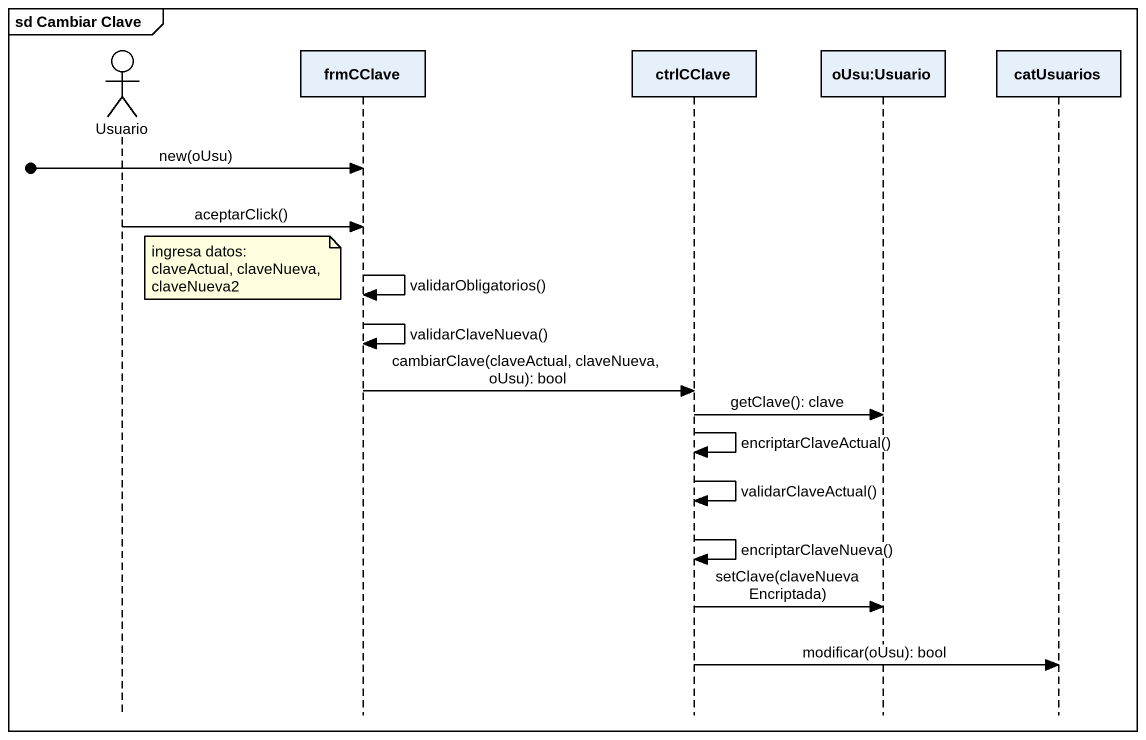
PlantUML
@startuml
mainframe sd Cambiar Clave
hide footbox
actor Usuario
participant frmCClave
participant ctrlCClave
participant "oUsu:Usuario" as oUsu_Usuario
participant catUsuarios

[o-> frmCClave : new(oUsu)
Usuario -> frmCClave : aceptarClick()
note right of Usuario : ingresa datos: claveActual, claveNueva, claveNueva2
frmCClave -> frmCClave : validarObligatorios()
frmCClave -> frmCClave : validarClaveNueva()
frmCClave -> ctrlCClave : cambiarClave(claveActual, claveNueva, oUsu): bool
ctrlCClave -> oUsu_Usuario : getClave(): clave
ctrlCClave -> ctrlCClave : encriptarClaveActual()
ctrlCClave -> ctrlCClave : validarClaveActual()
ctrlCClave -> ctrlCClave : encriptarClaveNueva()
ctrlCClave -> oUsu_Usuario : setClave(claveNuevaEncriptada)
ctrlCClave -> catUsuarios : modificar(oUsu): bool
@enduml
